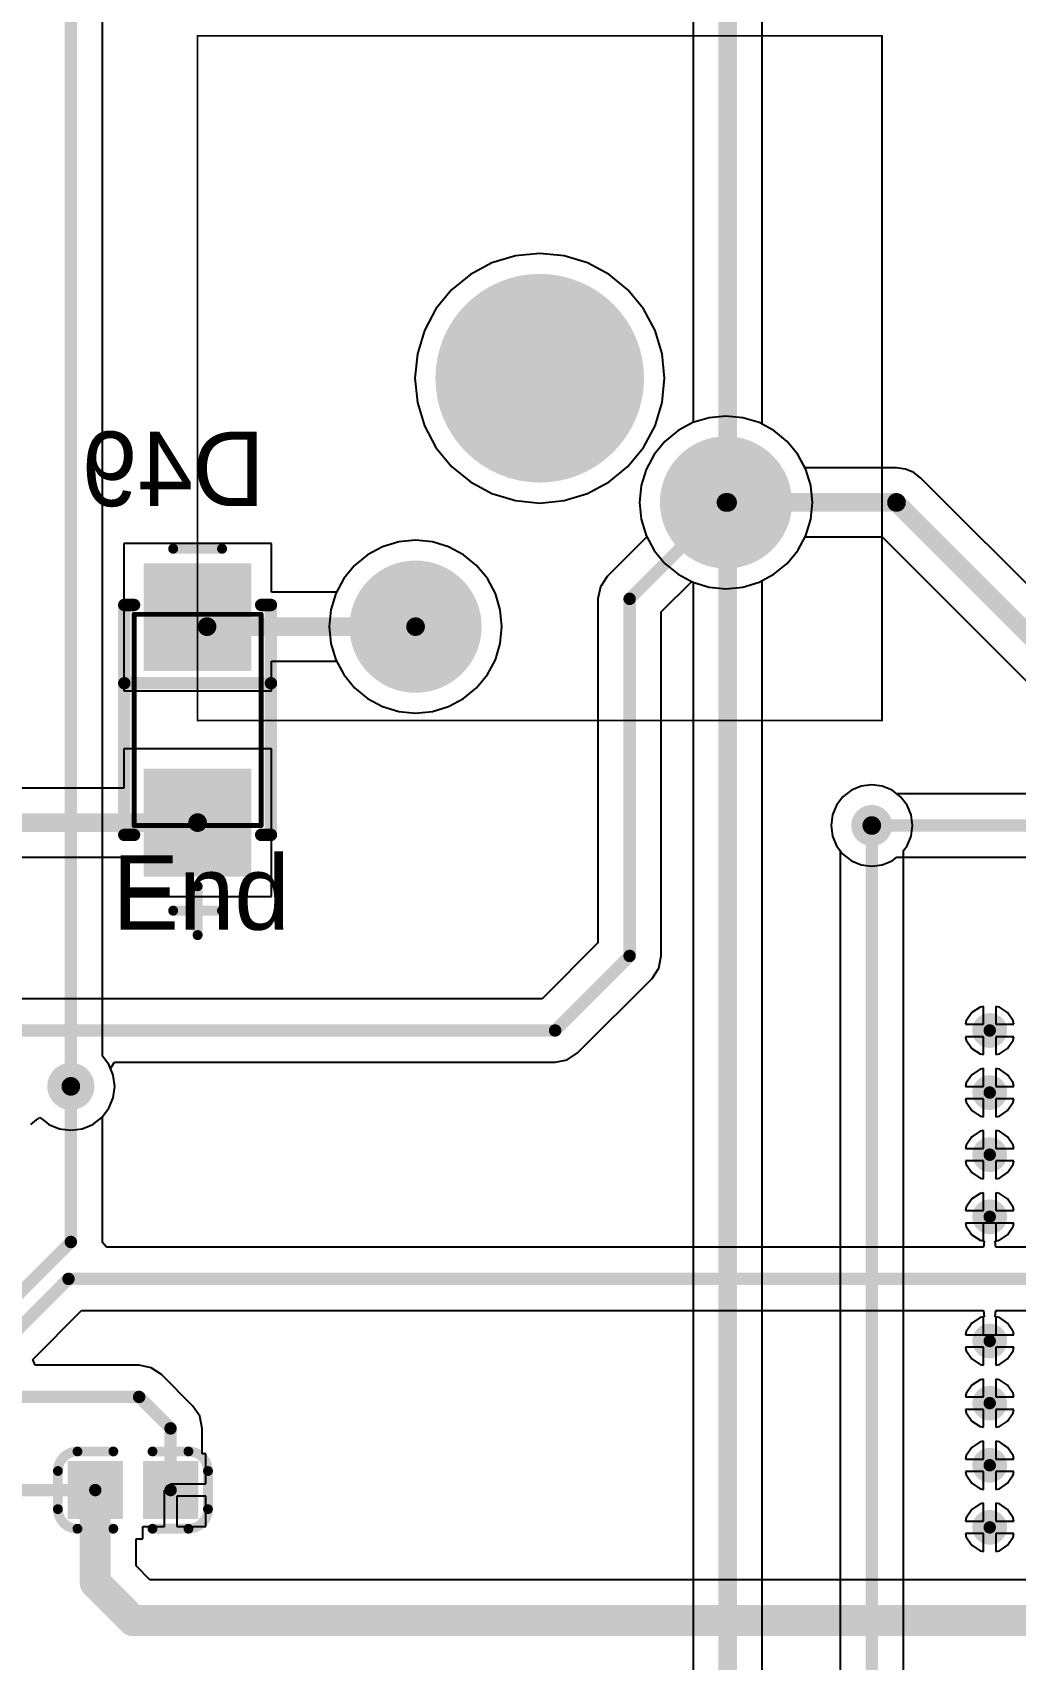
# Model space of a CAD drawing. Header units: millimetres. Extents: x 25 to 374, y 23 to 150.
# Drawn here: x 334.2 to 354.31, y 65.95 to 99.22 of the extents above; entities that cross this region are included whole.
import ezdxf

# ---------------------------------------------------------------- set-up
doc = ezdxf.new("R2010")
doc.units = ezdxf.units.MM
for name, color, linetype in [('BottomLayer', 5, 'Continuous'), ('BottomOverlay', 54, 'Continuous'), ('BottomPaste', 16, 'Continuous'), ('BottomSolder', 6, 'Continuous'), ('Mechanical1', 6, 'Continuous'), ('Mechanical13', 56, 'Continuous'), ('Mechanical15', 56, 'Continuous'), ('MultiLayer', 9, 'Continuous'), ('PadHoleLayer', 156, 'Continuous'), ('TopLayer', 1, 'Continuous'), ('TopOverlay', 2, 'Continuous'), ('TopSolder', 216, 'Continuous'), ('ViaHoleLayer', 16, 'Continuous')]:
    doc.layers.add(name, color=color, linetype=linetype)

# ---------------------------------------------------------------- blocks, each defined once
blk = doc.blocks.new('0603_C_B_25')
at = {"layer": 'BottomLayer'}
for points in [[(-1.235, -0.49), (-0.305, -0.49), (-1.235, 0.49), (-0.305, 0.49)], [(0.305, -0.49), (1.235, -0.49), (0.305, 0.49), (1.235, 0.49)]]:
    blk.add_solid(points, dxfattribs=at)
at = {"layer": 'BottomOverlay', "const_width": 0.2}
for points in [[(-1.535, 0.39, -0.414213), (-1.135, 0.79)], [(1.135, 0.79, -0.414213), (1.535, 0.39)], [(-1.135, -0.79, -0.414213), (-1.535, -0.39)], [(1.535, -0.39, -0.414213), (1.135, -0.79)]]:
    blk.add_lwpolyline(points, format="xyb", dxfattribs=at)
for points in [[(-0.4, 0.79), (-1.135, 0.79)], [(1.135, 0.79), (0.4, 0.79)], [(-1.535, 0.39), (-1.535, -0.39)], [(1.535, 0.39), (1.535, -0.39)], [(-0.4, -0.79), (-1.135, -0.79)], [(1.135, -0.79), (0.4, -0.79)]]:
    blk.add_lwpolyline(points, dxfattribs=at)
at = {"layer": 'BottomOverlay', "const_width": 0.1}
for points in [[(-1.185, 0.79, 1), (-1.085, 0.79, 1)], [(-1.185, 0.79, 1), (-1.085, 0.79, 1)], [(-0.45, 0.79, 1), (-0.35, 0.79, 1)], [(0.35, 0.79, 1), (0.45, 0.79, 1)], [(1.085, 0.79, 1), (1.185, 0.79, 1)], [(1.085, 0.79, 1), (1.185, 0.79, 1)], [(-1.585, 0.39, 1), (-1.485, 0.39, 1)], [(-1.585, 0.39, 1), (-1.485, 0.39, 1)], [(1.485, 0.39, 1), (1.585, 0.39, 1)], [(1.485, 0.39, 1), (1.585, 0.39, 1)], [(-1.585, -0.39, 1), (-1.485, -0.39, 1)], [(-1.585, -0.39, 1), (-1.485, -0.39, 1)], [(1.485, -0.39, 1), (1.585, -0.39, 1)], [(1.485, -0.39, 1), (1.585, -0.39, 1)], [(-1.185, -0.79, 1), (-1.085, -0.79, 1)], [(-1.185, -0.79, 1), (-1.085, -0.79, 1)], [(-0.45, -0.79, 1), (-0.35, -0.79, 1)], [(0.35, -0.79, 1), (0.45, -0.79, 1)], [(1.085, -0.79, 1), (1.185, -0.79, 1)], [(1.085, -0.79, 1), (1.185, -0.79, 1)]]:
    blk.add_lwpolyline(points, format="xyb", close=True, dxfattribs=at)
at = {"layer": 'BottomPaste'}
for points in [[(-1.235, -0.49), (-0.305, -0.49), (-1.235, 0.49), (-0.305, 0.49)], [(0.305, -0.49), (1.235, -0.49), (0.305, 0.49), (1.235, 0.49)]]:
    blk.add_solid(points, dxfattribs=at)
at = {"layer": 'BottomSolder'}
for points in [[(-1.337, -0.592), (-0.203, -0.592), (-1.337, 0.592), (-0.203, 0.592)], [(0.203, -0.592), (1.337, -0.592), (0.203, 0.592), (1.337, 0.592)]]:
    blk.add_solid(points, dxfattribs=at)
blk = doc.blocks.new('SMA_DO_214AC__S1_B_77')
at = {"layer": 'BottomLayer'}
for points in [[(-1.1, -1), (-1.1, 1), (-3.1, -1), (-3.1, 1)], [(3.1, -1), (3.1, 1), (1.1, -1), (1.1, 1)]]:
    blk.add_solid(points, dxfattribs=at)
at = {"layer": 'BottomOverlay', "const_width": 0.254}
for points in [[(-2.35, 1.3), (-2.35, 1.5)], [(2.35, 1.5), (-2.35, 1.5)], [(-0.75, -1.5), (-0.75, 1.5)], [(2.35, 1.3), (2.35, 1.5)], [(-2.35, -1.5), (-2.35, -1.3)], [(2.35, -1.5), (2.35, -1.3)], [(2.35, -1.5), (-2.35, -1.5)]]:
    blk.add_lwpolyline(points, dxfattribs=at)
at = {"layer": 'BottomOverlay', "const_width": 0.127}
for points in [[(-2.414, 1.5, 1), (-2.287, 1.5, 1)], [(-2.414, 1.5, 1), (-2.287, 1.5, 1)], [(-2.414, 1.3, 1), (-2.287, 1.3, 1)], [(-0.814, 1.5, 1), (-0.687, 1.5, 1)], [(2.287, 1.5, 1), (2.414, 1.5, 1)], [(2.287, 1.5, 1), (2.414, 1.5, 1)], [(2.287, 1.3, 1), (2.414, 1.3, 1)], [(-2.414, -1.3, 1), (-2.287, -1.3, 1)], [(2.287, -1.3, 1), (2.414, -1.3, 1)], [(-2.414, -1.5, 1), (-2.287, -1.5, 1)], [(-2.414, -1.5, 1), (-2.287, -1.5, 1)], [(-0.814, -1.5, 1), (-0.687, -1.5, 1)], [(2.287, -1.5, 1), (2.414, -1.5, 1)], [(2.287, -1.5, 1), (2.414, -1.5, 1)]]:
    blk.add_lwpolyline(points, format="xyb", close=True, dxfattribs=at)
at = {"layer": 'BottomPaste'}
for points in [[(-1.1, -1), (-1.1, 1), (-3.1, -1), (-3.1, 1)], [(3.1, -1), (3.1, 1), (1.1, -1), (1.1, 1)]]:
    blk.add_solid(points, dxfattribs=at)
at = {"layer": 'BottomSolder'}
for points in [[(-0.998, -1.102), (-0.998, 1.102), (-3.202, -1.102), (-3.202, 1.102)], [(3.202, -1.102), (3.202, 1.102), (0.998, -1.102), (0.998, 1.102)]]:
    blk.add_solid(points, dxfattribs=at)
at = {"layer": 'Mechanical13', "const_width": 0.1}
for points in [[(2.16, 1.3), (-2.16, 1.3)], [(-2.16, -1.3), (-2.16, 1.3)], [(2.16, -1.3), (2.16, 1.3)], [(2.16, -1.3), (-2.16, -1.3)]]:
    blk.add_lwpolyline(points, dxfattribs=at)
at = {"layer": 'Mechanical13', "const_width": 0.05}
for points in [[(-2.185, 1.3, 1), (-2.135, 1.3, 1)], [(-2.185, 1.3, 1), (-2.135, 1.3, 1)], [(2.135, 1.3, 1), (2.185, 1.3, 1)], [(2.135, 1.3, 1), (2.185, 1.3, 1)], [(-2.185, -1.3, 1), (-2.135, -1.3, 1)], [(-2.185, -1.3, 1), (-2.135, -1.3, 1)], [(2.135, -1.3, 1), (2.185, -1.3, 1)], [(2.135, -1.3, 1), (2.185, -1.3, 1)]]:
    blk.add_lwpolyline(points, format="xyb", close=True, dxfattribs=at)
at = {"layer": 'Mechanical15', "const_width": 0.203}
for points in [[(-3.5, -0.5), (-3.5, 0.5)], [(3.9, -0.5), (3.9, 0.5)], [(4.4, 0), (3.4, 0)]]:
    blk.add_lwpolyline(points, dxfattribs=at)
at = {"layer": 'Mechanical15', "const_width": 0.102}
for points in [[(-3.551, 0.5, 1), (-3.449, 0.5, 1)], [(3.849, 0.5, 1), (3.951, 0.5, 1)], [(3.349, 0, 1), (3.451, 0, 1)], [(4.349, 0, 1), (4.451, 0, 1)], [(-3.551, -0.5, 1), (-3.449, -0.5, 1)], [(3.849, -0.5, 1), (3.951, -0.5, 1)]]:
    blk.add_lwpolyline(points, format="xyb", close=True, dxfattribs=at)
blk = doc.blocks.new('MX_SW_3_169')
at = {"layer": 'BottomLayer'}
for points, const_width in [([(-1.016, 0, 1), (1.016, 0, 1)], 2.032), ([(3.185, -2.54, 1), (4.435, -2.54, 1)], 1.25), ([(-3.165, -5.08, 1), (-1.915, -5.08, 1)], 1.25)]:
    blk.add_lwpolyline(points, format="xyb", close=True, dxfattribs=dict(at, const_width=const_width))
at = {"layer": 'BottomSolder'}
for points, const_width in [([(-1.067, 0, 1), (1.067, 0, 1)], 2.134), ([(3.134, -2.54, 1), (4.486, -2.54, 1)], 1.352), ([(-3.216, -5.08, 1), (-1.864, -5.08, 1)], 1.352)]:
    blk.add_lwpolyline(points, format="xyb", close=True, dxfattribs=dict(at, const_width=const_width))
at = {"layer": 'Mechanical1', "const_width": 0.0381}
for points in [[(-7, -7), (-7, 7)], [(-7, 7), (7, 7)], [(7, -7), (7, 7)], [(-7, -7), (7, -7)]]:
    blk.add_lwpolyline(points, dxfattribs=at)
at = {"layer": 'Mechanical1', "const_width": 0.0191}
for points in [[(-7.01, 7, 1), (-6.99, 7, 1)], [(-7.01, 7, 1), (-6.99, 7, 1)], [(6.99, 7, 1), (7.01, 7, 1)], [(6.99, 7, 1), (7.01, 7, 1)], [(-7.01, -7, 1), (-6.99, -7, 1)], [(-7.01, -7, 1), (-6.99, -7, 1)], [(6.99, -7, 1), (7.01, -7, 1)], [(6.99, -7, 1), (7.01, -7, 1)]]:
    blk.add_lwpolyline(points, format="xyb", close=True, dxfattribs=at)
at = {"layer": 'MultiLayer'}
for points, const_width in [([(-1.016, 0, 1), (1.016, 0, 1)], 2.032), ([(3.185, -2.54, 1), (4.435, -2.54, 1)], 1.25), ([(-3.165, -5.08, 1), (-1.915, -5.08, 1)], 1.25)]:
    blk.add_lwpolyline(points, format="xyb", close=True, dxfattribs=dict(at, const_width=const_width))
at = {"layer": 'PadHoleLayer'}
for points, const_width in [([(-1.016, 0, 1), (1.016, 0, 1)], 2.032), ([(3.435, -2.54, 1), (4.185, -2.54, 1)], 0.75), ([(-2.915, -5.08, 1), (-2.165, -5.08, 1)], 0.75)]:
    blk.add_lwpolyline(points, format="xyb", close=True, dxfattribs=dict(at, const_width=const_width))
at = {"layer": 'TopLayer'}
for points, const_width in [([(-1.016, 0, 1), (1.016, 0, 1)], 2.032), ([(3.185, -2.54, 1), (4.435, -2.54, 1)], 1.25), ([(-3.165, -5.08, 1), (-1.915, -5.08, 1)], 1.25)]:
    blk.add_lwpolyline(points, format="xyb", close=True, dxfattribs=dict(at, const_width=const_width))
at = {"layer": 'TopSolder'}
for points, const_width in [([(-1.067, 0, 1), (1.067, 0, 1)], 2.134), ([(3.134, -2.54, 1), (4.486, -2.54, 1)], 1.352), ([(-3.216, -5.08, 1), (-1.864, -5.08, 1)], 1.352)]:
    blk.add_lwpolyline(points, format="xyb", close=True, dxfattribs=dict(at, const_width=const_width))

msp = doc.modelspace()

# ---------------------------------------------------------------- linework, layer by layer
at = {"layer": 'BottomLayer'}
for p, q in [((343.602, 94.509), (343.161, 94.273)), ((344.081, 94.654), (343.602, 94.509)), ((344.579, 94.703), (344.081, 94.654)), ((345.077, 94.654), (344.579, 94.703)), ((345.556, 94.509), (345.077, 94.654)), ((345.997, 94.273), (345.556, 94.509)), ((343.161, 94.273), (342.774, 93.956)), ((346.384, 93.956), (345.997, 94.273)), ((342.774, 93.956), (342.457, 93.569)), ((346.701, 93.569), (346.384, 93.956)), ((342.457, 93.569), (342.221, 93.128)), ((346.937, 93.128), (346.701, 93.569)), ((342.221, 93.128), (342.076, 92.649)), ((347.082, 92.649), (346.937, 93.128)), ((342.076, 92.649), (342.027, 92.151)), ((347.131, 92.151), (347.082, 92.649)), ((342.027, 92.151), (342.076, 91.653)), ((347.082, 91.653), (347.131, 92.151)), ((342.076, 91.653), (342.221, 91.174)), ((346.937, 91.174), (347.082, 91.653)), ((342.221, 91.174), (342.457, 90.733)), ((346.701, 90.733), (346.937, 91.174)), ((347.713, 91.243), (347.408, 91.08)), ((348.044, 91.344), (347.713, 91.243)), ((348.389, 91.378), (348.044, 91.344)), ((348.734, 91.344), (348.389, 91.378)), ((349.065, 91.243), (348.734, 91.344)), ((349.37, 91.08), (349.065, 91.243)), ((347.14, 90.86), (346.92, 90.593)), ((347.408, 91.08), (347.14, 90.86)), ((349.638, 90.86), (349.37, 91.08)), ((349.858, 90.593), (349.638, 90.86)), ((342.457, 90.733), (342.774, 90.346)), ((346.384, 90.346), (346.701, 90.733)), ((346.92, 90.593), (346.757, 90.287)), ((350.021, 90.287), (349.858, 90.593)), ((342.774, 90.346), (343.161, 90.029)), ((345.997, 90.029), (346.384, 90.346)), ((346.757, 90.287), (346.656, 89.956)), ((350.122, 89.956), (350.021, 90.287)), ((343.161, 90.029), (343.602, 89.793)), ((345.556, 89.793), (345.997, 90.029)), ((346.656, 89.956), (346.622, 89.611)), ((350.155, 89.611), (350.122, 89.956)), ((343.602, 89.793), (344.081, 89.648)), ((344.081, 89.648), (344.579, 89.599)), ((344.579, 89.599), (345.077, 89.648)), ((345.077, 89.648), (345.556, 89.793)), ((346.622, 89.611), (346.656, 89.267)), ((350.122, 89.267), (350.155, 89.611)), ((346.656, 89.267), (346.757, 88.935)), ((350.021, 88.935), (350.122, 89.267)), ((342.039, 88.838), (341.694, 88.804)), ((342.384, 88.804), (342.039, 88.838)), ((346.771, 88.909), (345.96, 88.098)), ((346.757, 88.935), (346.771, 88.909)), ((349.858, 88.63), (350.021, 88.935)), ((339.089, 88.772), (336.073, 88.772)), ((336.073, 88.772), (336.073, 85.756)), ((339.089, 87.776), (339.089, 88.772)), ((341.058, 88.54), (340.79, 88.32)), ((341.363, 88.703), (341.058, 88.54)), ((341.694, 88.804), (341.363, 88.703)), ((342.715, 88.703), (342.384, 88.804)), ((343.02, 88.54), (342.715, 88.703)), ((343.288, 88.32), (343.02, 88.54)), ((349.638, 88.362), (349.858, 88.63)), ((340.79, 88.32), (340.57, 88.053)), ((343.508, 88.053), (343.288, 88.32)), ((349.37, 88.142), (349.638, 88.362)), ((340.57, 88.053), (340.422, 87.776)), ((343.671, 87.747), (343.508, 88.053)), ((345.82, 87.888), (345.77, 87.64)), ((345.96, 88.098), (345.82, 87.888)), ((347.065, 87.372), (347.687, 87.993)), ((347.687, 87.993), (347.713, 87.979)), ((347.713, 87.979), (348.044, 87.879)), ((348.044, 87.879), (348.389, 87.845)), ((348.389, 87.845), (348.734, 87.879)), ((348.734, 87.879), (349.065, 87.979)), ((349.065, 87.979), (349.37, 88.142)), ((340.422, 87.776), (339.089, 87.776)), ((343.772, 87.416), (343.671, 87.747)), ((345.77, 87.64), (345.77, 80.606)), ((343.805, 87.071), (343.772, 87.416)), ((347.065, 80.338), (347.065, 87.372)), ((343.772, 86.727), (343.805, 87.071)), ((343.671, 86.395), (343.772, 86.727)), ((339.089, 85.756), (339.089, 86.367)), ((339.089, 86.367), (340.422, 86.367)), ((340.422, 86.367), (340.57, 86.09)), ((343.508, 86.09), (343.671, 86.395)), ((340.57, 86.09), (340.79, 85.822)), ((343.288, 85.822), (343.508, 86.09)), ((336.073, 85.756), (339.089, 85.756)), ((340.79, 85.822), (341.058, 85.602)), ((341.058, 85.602), (341.363, 85.439)), ((342.715, 85.439), (343.02, 85.602)), ((343.02, 85.602), (343.288, 85.822)), ((341.363, 85.439), (341.694, 85.339)), ((341.694, 85.339), (342.039, 85.305)), ((342.039, 85.305), (342.384, 85.339)), ((342.384, 85.339), (342.715, 85.439)), ((339.089, 84.572), (336.073, 84.572)), ((336.073, 84.572), (336.073, 83.768)), ((339.089, 81.556), (339.089, 84.572)), ((351.371, 83.837), (351.155, 83.809)), ((351.586, 83.809), (351.371, 83.837)), ((336.073, 83.768), (320.044, 83.768)), ((350.782, 83.593), (350.65, 83.421)), ((350.955, 83.726), (350.782, 83.593)), ((351.155, 83.809), (350.955, 83.726)), ((351.787, 83.726), (351.586, 83.809)), ((351.883, 83.652), (351.787, 83.726)), ((355.128, 83.652), (351.883, 83.652)), ((350.567, 83.22), (350.538, 83.005)), ((350.65, 83.421), (350.567, 83.22)), ((350.538, 83.005), (350.567, 82.789)), ((350.567, 82.789), (350.65, 82.588)), ((350.65, 82.588), (350.782, 82.416)), ((320.044, 82.359), (336.073, 82.359)), ((336.073, 82.359), (336.073, 81.556)), ((350.782, 82.416), (350.955, 82.284)), ((350.955, 82.284), (351.155, 82.2)), ((351.155, 82.2), (351.371, 82.172)), ((351.371, 82.172), (351.586, 82.2)), ((351.586, 82.2), (351.787, 82.284)), ((351.787, 82.284), (351.883, 82.357)), ((351.883, 82.357), (355.128, 82.357)), ((336.073, 81.556), (339.089, 81.556)), ((345.77, 80.606), (344.626, 79.461)), ((347.016, 80.09), (347.065, 80.338)), ((345.352, 78.356), (346.876, 79.88)), ((346.876, 79.88), (347.016, 80.09)), ((344.626, 79.461), (332.949, 79.461)), ((353.418, 79.18), (353.305, 79.012)), ((353.586, 79.292), (353.418, 79.18)), ((353.657, 79.306), (353.586, 79.292)), ((353.657, 78.941), (353.657, 79.306)), ((353.982, 79.292), (353.911, 79.306)), ((353.911, 79.306), (353.911, 78.941)), ((354.15, 79.18), (353.982, 79.292)), ((354.262, 79.012), (354.15, 79.18)), ((353.305, 79.012), (353.291, 78.941)), ((353.291, 78.941), (353.657, 78.941)), ((353.911, 78.941), (354.277, 78.941)), ((354.277, 78.941), (354.262, 79.012)), ((353.657, 78.687), (353.291, 78.687)), ((353.291, 78.687), (353.305, 78.615)), ((353.305, 78.615), (353.418, 78.447)), ((353.657, 78.321), (353.657, 78.687)), ((354.277, 78.687), (353.911, 78.687)), ((353.911, 78.687), (353.911, 78.321)), ((354.15, 78.447), (354.262, 78.615)), ((354.262, 78.615), (354.277, 78.687)), ((344.894, 78.166), (345.142, 78.216)), ((345.142, 78.216), (345.352, 78.356)), ((353.418, 78.447), (353.586, 78.335)), ((353.586, 78.335), (353.657, 78.321)), ((353.911, 78.321), (353.982, 78.335)), ((353.982, 78.335), (354.15, 78.447)), ((335.797, 78.039), (335.882, 78.166)), ((335.854, 77.903), (335.797, 78.039)), ((335.885, 77.671), (335.854, 77.903)), ((335.882, 78.166), (344.894, 78.166)), ((353.418, 77.91), (353.305, 77.742)), ((353.586, 78.022), (353.418, 77.91)), ((353.657, 78.036), (353.586, 78.022)), ((353.657, 77.671), (353.657, 78.036)), ((353.982, 78.022), (353.911, 78.036)), ((353.911, 78.036), (353.911, 77.671)), ((354.15, 77.91), (353.982, 78.022)), ((354.262, 77.742), (354.15, 77.91)), ((335.854, 77.439), (335.885, 77.671)), ((353.305, 77.742), (353.291, 77.671)), ((353.291, 77.671), (353.657, 77.671)), ((353.911, 77.671), (354.277, 77.671)), ((354.277, 77.671), (354.262, 77.742)), ((335.635, 77.054), (335.764, 77.222)), ((335.764, 77.222), (335.854, 77.439)), ((353.657, 77.417), (353.291, 77.417)), ((353.291, 77.417), (353.305, 77.345)), ((353.305, 77.345), (353.418, 77.177)), ((353.657, 77.051), (353.657, 77.417)), ((354.277, 77.417), (353.911, 77.417)), ((353.911, 77.417), (353.911, 77.051)), ((354.15, 77.177), (354.262, 77.345)), ((354.262, 77.345), (354.277, 77.417)), ((335.635, 74.489), (335.635, 77.054)), ((353.418, 77.177), (353.586, 77.065)), ((353.586, 77.065), (353.657, 77.051)), ((353.911, 77.051), (353.982, 77.065)), ((353.982, 77.065), (354.15, 77.177)), ((353.418, 76.64), (353.305, 76.472)), ((353.586, 76.752), (353.418, 76.64)), ((353.657, 76.766), (353.586, 76.752)), ((353.657, 76.401), (353.657, 76.766)), ((353.982, 76.752), (353.911, 76.766)), ((353.911, 76.766), (353.911, 76.401)), ((354.15, 76.64), (353.982, 76.752)), ((354.262, 76.472), (354.15, 76.64)), ((353.305, 76.472), (353.291, 76.401)), ((353.291, 76.401), (353.657, 76.401)), ((353.911, 76.401), (354.277, 76.401)), ((354.277, 76.401), (354.262, 76.472)), ((353.657, 76.147), (353.291, 76.147)), ((353.291, 76.147), (353.305, 76.075)), ((353.305, 76.075), (353.418, 75.907)), ((353.418, 75.907), (353.586, 75.795)), ((353.657, 75.781), (353.657, 76.147)), ((354.277, 76.147), (353.911, 76.147)), ((353.911, 76.147), (353.911, 75.781)), ((353.982, 75.795), (354.15, 75.907)), ((354.15, 75.907), (354.262, 76.075)), ((354.262, 76.075), (354.277, 76.147)), ((353.586, 75.795), (353.657, 75.781)), ((353.911, 75.781), (353.982, 75.795)), ((353.305, 75.202), (353.291, 75.131)), ((353.418, 75.37), (353.305, 75.202)), ((353.586, 75.482), (353.418, 75.37)), ((353.657, 75.496), (353.586, 75.482)), ((353.657, 75.131), (353.657, 75.496)), ((353.982, 75.482), (353.911, 75.496)), ((353.911, 75.496), (353.911, 75.131)), ((354.15, 75.37), (353.982, 75.482)), ((354.262, 75.202), (354.15, 75.37)), ((354.277, 75.131), (354.262, 75.202)), ((353.291, 75.131), (353.657, 75.131)), ((354.277, 74.877), (353.291, 74.877)), ((353.291, 74.877), (353.305, 74.805)), ((353.911, 75.131), (354.277, 75.131)), ((354.262, 74.805), (354.277, 74.877)), ((353.305, 74.805), (353.418, 74.637)), ((353.418, 74.637), (353.586, 74.525)), ((353.586, 74.525), (353.671, 74.508)), ((353.896, 74.508), (353.982, 74.525)), ((353.982, 74.525), (354.15, 74.637)), ((354.15, 74.637), (354.262, 74.805)), ((335.633, 74.479), (335.635, 74.489)), ((335.714, 74.381), (335.633, 74.479)), ((353.659, 74.381), (335.714, 74.381)), ((353.671, 74.508), (353.659, 74.381)), ((353.909, 74.381), (353.896, 74.508)), ((354.929, 74.381), (353.909, 74.381)), ((334.207, 72.085), (335.208, 73.086)), ((335.208, 73.086), (353.659, 73.086)), ((353.586, 72.942), (353.418, 72.83)), ((353.671, 72.959), (353.586, 72.942)), ((353.659, 73.086), (353.671, 72.959)), ((353.896, 72.959), (353.909, 73.086)), ((353.982, 72.942), (353.896, 72.959)), ((353.909, 73.086), (354.929, 73.086)), ((354.15, 72.83), (353.982, 72.942)), ((353.305, 72.662), (353.291, 72.591)), ((353.291, 72.591), (354.277, 72.591)), ((353.418, 72.83), (353.305, 72.662)), ((354.262, 72.662), (354.15, 72.83)), ((354.277, 72.591), (354.262, 72.662)), ((353.657, 72.337), (353.291, 72.337)), ((353.291, 72.337), (353.305, 72.265)), ((353.305, 72.265), (353.418, 72.097)), ((353.657, 71.971), (353.657, 72.337)), ((354.277, 72.337), (353.911, 72.337)), ((353.911, 72.337), (353.911, 71.971)), ((354.15, 72.097), (354.262, 72.265)), ((354.262, 72.265), (354.277, 72.337)), ((334.256, 71.968), (334.207, 72.085)), ((336.385, 71.968), (334.256, 71.968)), ((336.633, 71.919), (336.385, 71.968)), ((336.843, 71.778), (336.633, 71.919)), ((353.418, 72.097), (353.586, 71.985)), ((353.586, 71.985), (353.657, 71.971)), ((353.911, 71.971), (353.982, 71.985)), ((353.982, 71.985), (354.15, 72.097)), ((337.486, 71.135), (336.843, 71.778)), ((353.418, 71.56), (353.305, 71.392)), ((353.586, 71.672), (353.418, 71.56)), ((353.657, 71.686), (353.586, 71.672)), ((353.657, 71.321), (353.657, 71.686)), ((353.982, 71.672), (353.911, 71.686)), ((353.911, 71.686), (353.911, 71.321)), ((354.15, 71.56), (353.982, 71.672)), ((354.262, 71.392), (354.15, 71.56)), ((353.305, 71.392), (353.291, 71.321)), ((353.291, 71.321), (353.657, 71.321)), ((353.911, 71.321), (354.277, 71.321)), ((354.277, 71.321), (354.262, 71.392)), ((337.626, 70.925), (337.486, 71.135)), ((337.675, 70.678), (337.626, 70.925)), ((353.657, 71.067), (353.291, 71.067)), ((353.291, 71.067), (353.305, 70.995)), ((353.305, 70.995), (353.418, 70.827)), ((353.657, 70.701), (353.657, 71.067)), ((354.277, 71.067), (353.911, 71.067)), ((353.911, 71.067), (353.911, 70.701)), ((354.15, 70.827), (354.262, 70.995)), ((354.262, 70.995), (354.277, 71.067)), ((337.675, 70.16), (337.675, 70.678)), ((353.418, 70.827), (353.586, 70.715)), ((353.586, 70.715), (353.657, 70.701)), ((353.911, 70.701), (353.982, 70.715)), ((353.982, 70.715), (354.15, 70.827)), ((353.418, 70.29), (353.305, 70.122)), ((353.586, 70.402), (353.418, 70.29)), ((353.657, 70.416), (353.586, 70.402)), ((353.657, 70.051), (353.657, 70.416)), ((353.982, 70.402), (353.911, 70.416)), ((353.911, 70.416), (353.911, 70.051)), ((354.15, 70.29), (353.982, 70.402)), ((354.262, 70.122), (354.15, 70.29)), ((337.747, 70.16), (337.675, 70.16)), ((337.747, 69.543), (337.747, 70.16)), ((353.305, 70.122), (353.291, 70.051)), ((353.291, 70.051), (353.657, 70.051)), ((353.911, 70.051), (354.277, 70.051)), ((354.277, 70.051), (354.262, 70.122)), ((337.028, 69.416), (337.028, 69.543)), ((337.028, 69.543), (337.747, 69.543)), ((353.657, 69.797), (353.291, 69.797)), ((353.291, 69.797), (353.305, 69.725)), ((353.305, 69.725), (353.418, 69.557)), ((353.418, 69.557), (353.586, 69.445)), ((353.657, 69.431), (353.657, 69.797)), ((354.277, 69.797), (353.911, 69.797)), ((353.911, 69.797), (353.911, 69.431)), ((353.982, 69.445), (354.15, 69.557)), ((354.15, 69.557), (354.262, 69.725)), ((354.262, 69.725), (354.277, 69.797)), ((336.901, 68.672), (336.901, 69.416)), ((336.901, 69.416), (337.028, 69.416)), ((337.747, 69.289), (337.155, 69.289)), ((337.155, 69.289), (337.155, 68.672)), ((337.747, 68.672), (337.747, 69.289)), ((353.586, 69.445), (353.657, 69.431)), ((353.911, 69.431), (353.982, 69.445)), ((353.418, 69.02), (353.305, 68.852)), ((353.586, 69.132), (353.418, 69.02)), ((353.657, 69.146), (353.586, 69.132)), ((353.657, 68.781), (353.657, 69.146)), ((353.982, 69.132), (353.911, 69.146)), ((353.911, 69.146), (353.911, 68.781)), ((354.15, 69.02), (353.982, 69.132)), ((354.262, 68.852), (354.15, 69.02)), ((336.461, 68.418), (336.461, 68.672)), ((336.461, 68.672), (336.901, 68.672)), ((337.155, 68.672), (337.747, 68.672)), ((353.305, 68.852), (353.291, 68.781)), ((353.291, 68.781), (353.657, 68.781)), ((353.911, 68.781), (354.277, 68.781)), ((354.277, 68.781), (354.262, 68.852)), ((336.321, 67.864), (336.321, 68.418)), ((336.321, 68.418), (336.461, 68.418)), ((353.657, 68.527), (353.291, 68.527)), ((353.291, 68.527), (353.305, 68.455)), ((353.305, 68.455), (353.418, 68.287)), ((353.418, 68.287), (353.586, 68.175)), ((353.657, 68.161), (353.657, 68.527)), ((354.277, 68.527), (353.911, 68.527)), ((353.911, 68.527), (353.911, 68.161)), ((353.982, 68.175), (354.15, 68.287)), ((354.15, 68.287), (354.262, 68.455)), ((354.262, 68.455), (354.277, 68.527)), ((353.586, 68.175), (353.657, 68.161)), ((353.911, 68.161), (353.982, 68.175)), ((336.603, 67.581), (336.321, 67.864)), ((364.869, 67.581), (336.603, 67.581))]:
    msp.add_line(p, q, dxfattribs=at)
for points, const_width in [([(346.418, 87.64), (348.389, 89.611)], 0.254), ([(346.418, 80.338), (346.418, 87.64)], 0.254), ([(337.774, 87.071), (342.039, 87.071)], 0.381), ([(318.536, 83.064), (337.581, 83.064)], 0.381), ([(351.371, 83.005), (356.577, 83.005)], 0.254), ([(344.894, 78.814), (346.418, 80.338)], 0.254), ([(332.949, 78.814), (344.894, 78.814)], 0.254), ([(334.988, 74.489), (334.988, 77.671)], 0.254), ([(330.216, 69.717), (334.988, 74.489)], 0.254), ([(330.57, 69.364), (334.94, 73.734)], 0.254), ([(334.94, 73.734), (370.802, 73.734)], 0.254), ([(333.234, 71.321), (336.385, 71.321)], 0.254), ([(336.385, 71.321), (337.028, 70.678)], 0.254), ([(337.028, 69.416), (337.028, 70.678)], 0.254), ([(332.036, 69.416), (335.488, 69.416)], 0.254), ([(335.488, 67.519), (335.488, 69.416)], 0.635), ([(335.488, 67.519), (336.258, 66.749)], 0.635), ([(336.258, 66.749), (365.214, 66.749)], 0.635)]:
    msp.add_lwpolyline(points, dxfattribs=dict(at, const_width=const_width))
for points, const_width in [([(348.325, 89.611, 1), (348.452, 89.611, 1)], 0.127), ([(346.354, 87.64, 1), (346.481, 87.64, 1)], 0.127), ([(346.354, 87.64, 1), (346.481, 87.64, 1)], 0.127), ([(337.678, 87.071, 1), (337.869, 87.071, 1)], 0.191), ([(341.944, 87.071, 1), (342.134, 87.071, 1)], 0.191), ([(337.486, 83.064, 1), (337.676, 83.064, 1)], 0.191), ([(351.212, 83.005, 1), (351.53, 83.005, 1)], 0.318), ([(351.307, 83.005, 1), (351.434, 83.005, 1)], 0.127), ([(346.354, 80.338, 1), (346.481, 80.338, 1)], 0.127), ([(346.354, 80.338, 1), (346.481, 80.338, 1)], 0.127), ([(344.83, 78.814, 1), (344.957, 78.814, 1)], 0.127), ([(344.83, 78.814, 1), (344.957, 78.814, 1)], 0.127), ([(353.657, 78.814, 1), (353.911, 78.814, 1)], 0.254), ([(334.797, 77.671, 1), (335.178, 77.671, 1)], 0.381), ([(334.924, 77.671, 1), (335.051, 77.671, 1)], 0.127), ([(353.657, 77.544, 1), (353.911, 77.544, 1)], 0.254), ([(353.657, 76.274, 1), (353.911, 76.274, 1)], 0.254), ([(353.657, 75.004, 1), (353.911, 75.004, 1)], 0.254), ([(334.924, 74.489, 1), (335.051, 74.489, 1)], 0.127), ([(334.924, 74.489, 1), (335.051, 74.489, 1)], 0.127), ([(334.876, 73.734, 1), (335.003, 73.734, 1)], 0.127), ([(334.876, 73.734, 1), (335.003, 73.734, 1)], 0.127), ([(353.657, 72.464, 1), (353.911, 72.464, 1)], 0.254), ([(336.321, 71.321, 1), (336.448, 71.321, 1)], 0.127), ([(336.321, 71.321, 1), (336.448, 71.321, 1)], 0.127), ([(353.657, 71.194, 1), (353.911, 71.194, 1)], 0.254), ([(336.964, 70.678, 1), (337.091, 70.678, 1)], 0.127), ([(336.964, 70.678, 1), (337.091, 70.678, 1)], 0.127), ([(353.657, 69.924, 1), (353.911, 69.924, 1)], 0.254), ([(335.329, 69.416, 1), (335.647, 69.416, 1)], 0.318), ([(335.424, 69.416, 1), (335.551, 69.416, 1)], 0.127), ([(336.964, 69.416, 1), (337.091, 69.416, 1)], 0.127), ([(353.657, 68.654, 1), (353.911, 68.654, 1)], 0.254), ([(335.329, 67.519, 1), (335.647, 67.519, 1)], 0.318), ([(335.329, 67.519, 1), (335.647, 67.519, 1)], 0.318), ([(336.099, 66.749, 1), (336.417, 66.749, 1)], 0.318), ([(336.099, 66.749, 1), (336.417, 66.749, 1)], 0.318)]:
    msp.add_lwpolyline(points, format="xyb", close=True, dxfattribs=dict(at, const_width=const_width))
at = {"layer": 'BottomSolder'}
for points, const_width in [([(351.161, 83.005, 1), (351.58, 83.005, 1)], 0.419), ([(353.606, 78.814, 1), (353.962, 78.814, 1)], 0.356), ([(334.747, 77.671, 1), (335.229, 77.671, 1)], 0.483), ([(353.606, 77.544, 1), (353.962, 77.544, 1)], 0.356), ([(353.606, 76.274, 1), (353.962, 76.274, 1)], 0.356), ([(353.606, 75.004, 1), (353.962, 75.004, 1)], 0.356), ([(353.606, 72.464, 1), (353.962, 72.464, 1)], 0.356), ([(353.606, 71.194, 1), (353.962, 71.194, 1)], 0.356), ([(353.606, 69.924, 1), (353.962, 69.924, 1)], 0.356), ([(353.606, 68.654, 1), (353.962, 68.654, 1)], 0.356)]:
    msp.add_lwpolyline(points, format="xyb", close=True, dxfattribs=dict(at, const_width=const_width))
at = {"layer": 'Mechanical1', "const_width": 0.0127}
for points in [[(337.582, 99.155), (351.582, 99.155)], [(337.582, 85.156), (337.582, 99.155)], [(351.582, 85.156), (351.582, 99.155)], [(337.582, 85.156), (351.582, 85.156)]]:
    msp.add_lwpolyline(points, dxfattribs=at)
at = {"layer": 'Mechanical1', "const_width": 0.00635}
for points in [[(337.579, 99.155, 1), (337.585, 99.155, 1)], [(337.579, 99.155, 1), (337.585, 99.155, 1)], [(351.579, 99.155, 1), (351.585, 99.155, 1)], [(351.579, 99.155, 1), (351.585, 99.155, 1)], [(337.579, 85.156, 1), (337.585, 85.156, 1)], [(337.579, 85.156, 1), (337.585, 85.156, 1)], [(351.579, 85.156, 1), (351.585, 85.156, 1)], [(351.579, 85.156, 1), (351.585, 85.156, 1)]]:
    msp.add_lwpolyline(points, format="xyb", close=True, dxfattribs=at)
at = {"layer": 'MultiLayer'}
for points, const_width in [([(351.212, 83.005, 1), (351.53, 83.005, 1)], 0.318), ([(353.657, 78.814, 1), (353.911, 78.814, 1)], 0.254), ([(334.797, 77.671, 1), (335.178, 77.671, 1)], 0.381), ([(353.657, 77.544, 1), (353.911, 77.544, 1)], 0.254), ([(353.657, 76.274, 1), (353.911, 76.274, 1)], 0.254), ([(353.657, 75.004, 1), (353.911, 75.004, 1)], 0.254), ([(353.657, 72.464, 1), (353.911, 72.464, 1)], 0.254), ([(353.657, 71.194, 1), (353.911, 71.194, 1)], 0.254), ([(353.657, 69.924, 1), (353.911, 69.924, 1)], 0.254), ([(353.657, 68.654, 1), (353.911, 68.654, 1)], 0.254)]:
    msp.add_lwpolyline(points, format="xyb", close=True, dxfattribs=dict(at, const_width=const_width))
at = {"layer": 'TopLayer'}
for p, q in [((335.635, 78.287), (335.635, 114.72)), ((347.717, 107.029), (347.717, 91.245)), ((349.126, 91.21), (349.126, 107.061)), ((343.602, 94.509), (343.161, 94.273)), ((344.081, 94.654), (343.602, 94.509)), ((344.579, 94.703), (344.081, 94.654)), ((345.077, 94.654), (344.579, 94.703)), ((345.556, 94.509), (345.077, 94.654)), ((345.997, 94.273), (345.556, 94.509)), ((343.161, 94.273), (342.774, 93.956)), ((346.384, 93.956), (345.997, 94.273)), ((342.774, 93.956), (342.457, 93.569)), ((346.701, 93.569), (346.384, 93.956)), ((342.457, 93.569), (342.221, 93.128)), ((346.937, 93.128), (346.701, 93.569)), ((342.221, 93.128), (342.076, 92.649)), ((347.082, 92.649), (346.937, 93.128)), ((342.076, 92.649), (342.027, 92.151)), ((347.131, 92.151), (347.082, 92.649)), ((342.027, 92.151), (342.076, 91.653)), ((347.082, 91.653), (347.131, 92.151)), ((342.076, 91.653), (342.221, 91.174)), ((346.937, 91.174), (347.082, 91.653)), ((342.221, 91.174), (342.457, 90.733)), ((346.701, 90.733), (346.937, 91.174)), ((347.713, 91.243), (347.408, 91.08)), ((347.717, 91.245), (347.713, 91.243)), ((349.37, 91.08), (349.126, 91.21)), ((347.14, 90.86), (346.92, 90.593)), ((347.408, 91.08), (347.14, 90.86)), ((349.638, 90.86), (349.37, 91.08)), ((349.858, 90.593), (349.638, 90.86)), ((342.457, 90.733), (342.774, 90.346)), ((346.384, 90.346), (346.701, 90.733)), ((346.92, 90.593), (346.757, 90.287)), ((350.006, 90.316), (349.858, 90.593)), ((342.774, 90.346), (343.161, 90.029)), ((345.997, 90.029), (346.384, 90.346)), ((346.757, 90.287), (346.656, 89.956)), ((351.876, 90.316), (350.006, 90.316)), ((352.059, 90.292), (351.876, 90.316)), ((352.229, 90.221), (352.059, 90.292)), ((352.375, 90.109), (352.229, 90.221)), ((343.161, 90.029), (343.602, 89.793)), ((345.556, 89.793), (345.997, 90.029)), ((346.656, 89.956), (346.622, 89.611)), ((357.124, 85.36), (352.375, 90.109)), ((343.602, 89.793), (344.081, 89.648)), ((344.081, 89.648), (344.579, 89.599)), ((344.579, 89.599), (345.077, 89.648)), ((345.077, 89.648), (345.556, 89.793)), ((346.622, 89.611), (346.656, 89.267)), ((346.656, 89.267), (346.757, 88.935)), ((342.039, 88.838), (341.694, 88.804)), ((342.384, 88.804), (342.039, 88.838)), ((346.757, 88.935), (346.92, 88.63)), ((349.858, 88.63), (350.006, 88.907)), ((350.006, 88.907), (351.585, 88.907)), ((351.585, 88.907), (356.334, 84.157)), ((341.058, 88.54), (340.79, 88.32)), ((341.363, 88.703), (341.058, 88.54)), ((341.694, 88.804), (341.363, 88.703)), ((342.715, 88.703), (342.384, 88.804)), ((343.02, 88.54), (342.715, 88.703)), ((343.288, 88.32), (343.02, 88.54)), ((346.92, 88.63), (347.14, 88.362)), ((349.638, 88.362), (349.858, 88.63)), ((340.79, 88.32), (340.57, 88.053)), ((343.508, 88.053), (343.288, 88.32)), ((347.14, 88.362), (347.408, 88.142)), ((349.37, 88.142), (349.638, 88.362)), ((340.57, 88.053), (340.407, 87.747)), ((343.671, 87.747), (343.508, 88.053)), ((347.408, 88.142), (347.713, 87.979)), ((347.713, 87.979), (347.717, 87.978)), ((347.717, 87.978), (347.717, 53.156)), ((349.126, 88.012), (349.37, 88.142)), ((349.126, 53.126), (349.126, 88.012)), ((340.407, 87.747), (340.306, 87.416)), ((343.772, 87.416), (343.671, 87.747)), ((340.306, 87.416), (340.272, 87.071)), ((343.805, 87.071), (343.772, 87.416)), ((340.272, 87.071), (340.306, 86.727)), ((343.772, 86.727), (343.805, 87.071)), ((340.306, 86.727), (340.407, 86.395)), ((343.671, 86.395), (343.772, 86.727)), ((340.407, 86.395), (340.57, 86.09)), ((343.508, 86.09), (343.671, 86.395)), ((340.57, 86.09), (340.79, 85.822)), ((343.288, 85.822), (343.508, 86.09)), ((340.79, 85.822), (341.058, 85.602)), ((341.058, 85.602), (341.363, 85.439)), ((342.715, 85.439), (343.02, 85.602)), ((343.02, 85.602), (343.288, 85.822)), ((341.363, 85.439), (341.694, 85.339)), ((341.694, 85.339), (342.039, 85.305)), ((342.039, 85.305), (342.384, 85.339)), ((342.384, 85.339), (342.715, 85.439)), ((351.371, 83.837), (351.155, 83.809)), ((351.586, 83.809), (351.371, 83.837)), ((350.782, 83.593), (350.65, 83.421)), ((350.955, 83.726), (350.782, 83.593)), ((351.155, 83.809), (350.955, 83.726)), ((351.787, 83.726), (351.586, 83.809)), ((351.96, 83.593), (351.787, 83.726)), ((352.092, 83.421), (351.96, 83.593)), ((350.567, 83.22), (350.538, 83.005)), ((350.65, 83.421), (350.567, 83.22)), ((352.175, 83.22), (352.092, 83.421)), ((352.204, 83.005), (352.175, 83.22)), ((350.538, 83.005), (350.567, 82.789)), ((352.175, 82.789), (352.204, 83.005)), ((350.567, 82.789), (350.65, 82.588)), ((350.65, 82.588), (350.723, 82.492)), ((352.018, 82.492), (352.092, 82.588)), ((352.092, 82.588), (352.175, 82.789)), ((350.723, 82.492), (350.723, 49.11)), ((352.018, 48.842), (352.018, 82.492)), ((353.418, 79.18), (353.305, 79.012)), ((353.586, 79.292), (353.418, 79.18)), ((353.657, 79.306), (353.586, 79.292)), ((353.657, 78.941), (353.657, 79.306)), ((353.982, 79.292), (353.911, 79.306)), ((353.911, 79.306), (353.911, 78.941)), ((354.15, 79.18), (353.982, 79.292)), ((354.262, 79.012), (354.15, 79.18)), ((353.305, 79.012), (353.291, 78.941)), ((353.291, 78.941), (353.657, 78.941)), ((353.911, 78.941), (354.277, 78.941)), ((354.277, 78.941), (354.262, 79.012)), ((353.657, 78.687), (353.291, 78.687)), ((353.291, 78.687), (353.305, 78.615)), ((353.305, 78.615), (353.418, 78.447)), ((353.657, 78.321), (353.657, 78.687)), ((354.277, 78.687), (353.911, 78.687)), ((353.911, 78.687), (353.911, 78.321)), ((354.15, 78.447), (354.262, 78.615)), ((354.262, 78.615), (354.277, 78.687)), ((335.764, 78.119), (335.635, 78.287)), ((353.418, 78.447), (353.586, 78.335)), ((353.586, 78.335), (353.657, 78.321)), ((353.911, 78.321), (353.982, 78.335)), ((353.982, 78.335), (354.15, 78.447)), ((335.854, 77.903), (335.764, 78.119)), ((335.885, 77.671), (335.854, 77.903)), ((353.418, 77.91), (353.305, 77.742)), ((353.586, 78.022), (353.418, 77.91)), ((353.657, 78.036), (353.586, 78.022)), ((353.657, 77.671), (353.657, 78.036)), ((353.982, 78.022), (353.911, 78.036)), ((353.911, 78.036), (353.911, 77.671)), ((354.15, 77.91), (353.982, 78.022)), ((354.262, 77.742), (354.15, 77.91)), ((335.854, 77.439), (335.885, 77.671)), ((353.305, 77.742), (353.291, 77.671)), ((353.291, 77.671), (353.657, 77.671)), ((353.911, 77.671), (354.277, 77.671)), ((354.277, 77.671), (354.262, 77.742)), ((335.622, 77.037), (335.764, 77.222)), ((335.764, 77.222), (335.854, 77.439)), ((353.657, 77.417), (353.291, 77.417)), ((353.291, 77.417), (353.305, 77.345)), ((353.305, 77.345), (353.418, 77.177)), ((353.657, 77.051), (353.657, 77.417)), ((354.277, 77.417), (353.911, 77.417)), ((353.911, 77.417), (353.911, 77.051)), ((354.15, 77.177), (354.262, 77.345)), ((354.262, 77.345), (354.277, 77.417)), ((334.166, 76.894), (334.252, 76.96)), ((334.252, 76.96), (334.353, 77.036)), ((334.353, 77.036), (334.453, 76.96)), ((334.453, 76.96), (334.54, 76.894)), ((334.54, 76.894), (334.756, 76.805)), ((335.22, 76.805), (335.436, 76.894)), ((335.436, 76.894), (335.622, 77.037)), ((353.418, 77.177), (353.586, 77.065)), ((353.586, 77.065), (353.657, 77.051)), ((353.911, 77.051), (353.982, 77.065)), ((353.982, 77.065), (354.15, 77.177)), ((334.756, 76.805), (334.988, 76.774)), ((334.988, 76.774), (335.22, 76.805)), ((353.418, 76.64), (353.305, 76.472)), ((353.586, 76.752), (353.418, 76.64)), ((353.657, 76.766), (353.586, 76.752)), ((353.657, 76.401), (353.657, 76.766)), ((353.982, 76.752), (353.911, 76.766)), ((353.911, 76.766), (353.911, 76.401)), ((354.15, 76.64), (353.982, 76.752)), ((354.262, 76.472), (354.15, 76.64)), ((353.305, 76.472), (353.291, 76.401)), ((353.291, 76.401), (353.657, 76.401)), ((353.911, 76.401), (354.277, 76.401)), ((354.277, 76.401), (354.262, 76.472)), ((353.657, 76.147), (353.291, 76.147)), ((353.291, 76.147), (353.305, 76.075)), ((353.305, 76.075), (353.418, 75.907)), ((353.418, 75.907), (353.586, 75.795)), ((353.657, 75.781), (353.657, 76.147)), ((354.277, 76.147), (353.911, 76.147)), ((353.911, 76.147), (353.911, 75.781)), ((353.982, 75.795), (354.15, 75.907)), ((354.15, 75.907), (354.262, 76.075)), ((354.262, 76.075), (354.277, 76.147)), ((353.586, 75.795), (353.657, 75.781)), ((353.911, 75.781), (353.982, 75.795)), ((353.305, 75.202), (353.291, 75.131)), ((353.418, 75.37), (353.305, 75.202)), ((353.586, 75.482), (353.418, 75.37)), ((353.657, 75.496), (353.586, 75.482)), ((353.657, 75.131), (353.657, 75.496)), ((353.982, 75.482), (353.911, 75.496)), ((353.911, 75.496), (353.911, 75.131)), ((354.15, 75.37), (353.982, 75.482)), ((354.262, 75.202), (354.15, 75.37)), ((354.277, 75.131), (354.262, 75.202)), ((353.291, 75.131), (353.657, 75.131)), ((353.657, 74.877), (353.291, 74.877)), ((353.291, 74.877), (353.305, 74.805)), ((353.657, 74.511), (353.657, 74.877)), ((353.911, 75.131), (354.277, 75.131)), ((354.277, 74.877), (353.911, 74.877)), ((353.911, 74.877), (353.911, 74.511)), ((354.262, 74.805), (354.277, 74.877)), ((353.305, 74.805), (353.418, 74.637)), ((353.418, 74.637), (353.586, 74.525)), ((353.586, 74.525), (353.657, 74.511)), ((353.911, 74.511), (353.982, 74.525)), ((353.982, 74.525), (354.15, 74.637)), ((354.15, 74.637), (354.262, 74.805)), ((353.586, 72.942), (353.418, 72.83)), ((353.657, 72.956), (353.586, 72.942)), ((353.657, 72.591), (353.657, 72.956)), ((353.982, 72.942), (353.911, 72.956)), ((353.911, 72.956), (353.911, 72.591)), ((354.15, 72.83), (353.982, 72.942)), ((353.305, 72.662), (353.291, 72.591)), ((353.291, 72.591), (353.657, 72.591)), ((353.418, 72.83), (353.305, 72.662)), ((353.911, 72.591), (354.277, 72.591)), ((354.262, 72.662), (354.15, 72.83)), ((354.277, 72.591), (354.262, 72.662)), ((353.657, 72.337), (353.291, 72.337)), ((353.291, 72.337), (353.305, 72.265)), ((353.305, 72.265), (353.418, 72.097)), ((353.657, 71.971), (353.657, 72.337)), ((354.277, 72.337), (353.911, 72.337)), ((353.911, 72.337), (353.911, 71.971)), ((354.15, 72.097), (354.262, 72.265)), ((354.262, 72.265), (354.277, 72.337)), ((353.418, 72.097), (353.586, 71.985)), ((353.586, 71.985), (353.657, 71.971)), ((353.911, 71.971), (353.982, 71.985)), ((353.982, 71.985), (354.15, 72.097)), ((353.418, 71.56), (353.305, 71.392)), ((353.586, 71.672), (353.418, 71.56)), ((353.657, 71.686), (353.586, 71.672)), ((353.657, 71.321), (353.657, 71.686)), ((353.982, 71.672), (353.911, 71.686)), ((353.911, 71.686), (353.911, 71.321)), ((354.15, 71.56), (353.982, 71.672)), ((354.262, 71.392), (354.15, 71.56)), ((353.305, 71.392), (353.291, 71.321)), ((353.291, 71.321), (353.657, 71.321)), ((353.911, 71.321), (354.277, 71.321)), ((354.277, 71.321), (354.262, 71.392)), ((353.657, 71.067), (353.291, 71.067)), ((353.291, 71.067), (353.305, 70.995)), ((353.305, 70.995), (353.418, 70.827)), ((353.657, 70.701), (353.657, 71.067)), ((354.277, 71.067), (353.911, 71.067)), ((353.911, 71.067), (353.911, 70.701)), ((354.15, 70.827), (354.262, 70.995)), ((354.262, 70.995), (354.277, 71.067)), ((353.418, 70.827), (353.586, 70.715)), ((353.586, 70.715), (353.657, 70.701)), ((353.911, 70.701), (353.982, 70.715)), ((353.982, 70.715), (354.15, 70.827)), ((353.418, 70.29), (353.305, 70.122)), ((353.586, 70.402), (353.418, 70.29)), ((353.657, 70.416), (353.586, 70.402)), ((353.657, 70.051), (353.657, 70.416)), ((353.982, 70.402), (353.911, 70.416)), ((353.911, 70.416), (353.911, 70.051)), ((354.15, 70.29), (353.982, 70.402)), ((354.262, 70.122), (354.15, 70.29)), ((353.305, 70.122), (353.291, 70.051)), ((353.291, 70.051), (353.657, 70.051)), ((353.911, 70.051), (354.277, 70.051)), ((354.277, 70.051), (354.262, 70.122)), ((353.657, 69.797), (353.291, 69.797)), ((353.291, 69.797), (353.305, 69.725)), ((353.305, 69.725), (353.418, 69.557)), ((353.418, 69.557), (353.586, 69.445)), ((353.657, 69.431), (353.657, 69.797)), ((354.277, 69.797), (353.911, 69.797)), ((353.911, 69.797), (353.911, 69.431)), ((353.982, 69.445), (354.15, 69.557)), ((354.15, 69.557), (354.262, 69.725)), ((354.262, 69.725), (354.277, 69.797)), ((353.586, 69.445), (353.657, 69.431)), ((353.911, 69.431), (353.982, 69.445)), ((353.418, 69.02), (353.305, 68.852)), ((353.586, 69.132), (353.418, 69.02)), ((353.657, 69.146), (353.586, 69.132)), ((353.657, 68.781), (353.657, 69.146)), ((353.982, 69.132), (353.911, 69.146)), ((353.911, 69.146), (353.911, 68.781)), ((354.15, 69.02), (353.982, 69.132)), ((354.262, 68.852), (354.15, 69.02)), ((353.305, 68.852), (353.291, 68.781)), ((353.291, 68.781), (353.657, 68.781)), ((353.911, 68.781), (354.277, 68.781)), ((354.277, 68.781), (354.262, 68.852)), ((353.657, 68.527), (353.291, 68.527)), ((353.291, 68.527), (353.305, 68.455)), ((353.305, 68.455), (353.418, 68.287)), ((353.418, 68.287), (353.586, 68.175)), ((353.657, 68.161), (353.657, 68.527)), ((354.277, 68.527), (353.911, 68.527)), ((353.911, 68.527), (353.911, 68.161)), ((353.982, 68.175), (354.15, 68.287)), ((354.15, 68.287), (354.262, 68.455)), ((354.262, 68.455), (354.277, 68.527)), ((353.586, 68.175), (353.657, 68.161)), ((353.911, 68.161), (353.982, 68.175))]:
    msp.add_line(p, q, dxfattribs=at)
for points, const_width in [([(348.422, 89.611), (348.422, 137.211)], 0.381), ([(334.988, 77.671), (334.988, 120.47)], 0.254), ([(348.389, 89.611), (348.422, 89.611)], 0.381), ([(348.422, 89.611), (351.876, 89.611)], 0.381), ([(348.422, 32.464), (348.422, 89.611)], 0.381), ([(351.876, 89.611), (356.832, 84.656)], 0.381), ([(351.371, 48.842), (351.371, 83.005)], 0.254)]:
    msp.add_lwpolyline(points, dxfattribs=dict(at, const_width=const_width))
for points, const_width in [([(348.294, 89.611, 1), (348.484, 89.611, 1)], 0.191), ([(348.327, 89.611, 1), (348.517, 89.611, 1)], 0.191), ([(348.327, 89.611, 1), (348.517, 89.611, 1)], 0.191), ([(348.327, 89.611, 1), (348.517, 89.611, 1)], 0.191), ([(348.327, 89.611, 1), (348.517, 89.611, 1)], 0.191), ([(351.781, 89.611, 1), (351.972, 89.611, 1)], 0.191), ([(351.781, 89.611, 1), (351.972, 89.611, 1)], 0.191), ([(351.212, 83.005, 1), (351.53, 83.005, 1)], 0.318), ([(351.307, 83.005, 1), (351.434, 83.005, 1)], 0.127), ([(353.657, 78.814, 1), (353.911, 78.814, 1)], 0.254), ([(334.797, 77.671, 1), (335.178, 77.671, 1)], 0.381), ([(334.924, 77.671, 1), (335.051, 77.671, 1)], 0.127), ([(353.657, 77.544, 1), (353.911, 77.544, 1)], 0.254), ([(353.657, 76.274, 1), (353.911, 76.274, 1)], 0.254), ([(353.657, 75.004, 1), (353.911, 75.004, 1)], 0.254), ([(353.657, 72.464, 1), (353.911, 72.464, 1)], 0.254), ([(353.657, 71.194, 1), (353.911, 71.194, 1)], 0.254), ([(353.657, 69.924, 1), (353.911, 69.924, 1)], 0.254), ([(353.657, 68.654, 1), (353.911, 68.654, 1)], 0.254)]:
    msp.add_lwpolyline(points, format="xyb", close=True, dxfattribs=dict(at, const_width=const_width))
at = {"layer": 'TopSolder'}
for points, const_width in [([(351.161, 83.005, 1), (351.58, 83.005, 1)], 0.419), ([(353.606, 78.814, 1), (353.962, 78.814, 1)], 0.356), ([(334.747, 77.671, 1), (335.229, 77.671, 1)], 0.483), ([(353.606, 77.544, 1), (353.962, 77.544, 1)], 0.356), ([(353.606, 76.274, 1), (353.962, 76.274, 1)], 0.356), ([(353.606, 75.004, 1), (353.962, 75.004, 1)], 0.356), ([(353.606, 72.464, 1), (353.962, 72.464, 1)], 0.356), ([(353.606, 71.194, 1), (353.962, 71.194, 1)], 0.356), ([(353.606, 69.924, 1), (353.962, 69.924, 1)], 0.356), ([(353.606, 68.654, 1), (353.962, 68.654, 1)], 0.356)]:
    msp.add_lwpolyline(points, format="xyb", close=True, dxfattribs=dict(at, const_width=const_width))
at = {"layer": 'ViaHoleLayer'}
for points, const_width in [([(351.276, 83.005, 1), (351.466, 83.005, 1)], 0.191), ([(353.72, 78.814, 1), (353.847, 78.814, 1)], 0.127), ([(334.893, 77.671, 1), (335.083, 77.671, 1)], 0.191), ([(353.72, 77.544, 1), (353.847, 77.544, 1)], 0.127), ([(353.72, 76.274, 1), (353.847, 76.274, 1)], 0.127), ([(353.72, 75.004, 1), (353.847, 75.004, 1)], 0.127), ([(353.72, 72.464, 1), (353.847, 72.464, 1)], 0.127), ([(353.72, 71.194, 1), (353.847, 71.194, 1)], 0.127), ([(353.72, 69.924, 1), (353.847, 69.924, 1)], 0.127), ([(353.72, 68.654, 1), (353.847, 68.654, 1)], 0.127)]:
    msp.add_lwpolyline(points, format="xyb", close=True, dxfattribs=dict(at, const_width=const_width))

# ---------------------------------------------------------------- block references
msp.add_blockref('MX_SW_3_169', (344.579, 92.151))
for name, p, rotation in [('SMA_DO_214AC__S1_B_77', (337.581, 85.164), 270), ('0603_C_B_25', (336.258, 69.416), 180)]:
    msp.add_blockref(name, p, dxfattribs=dict(rotation=rotation))

# ---------------------------------------------------------------- texts
at = {"layer": 'BottomOverlay', "text_generation_flag": 2}
msp.add_text('D49', height=1.524, dxfattribs=at).set_placement((338.955, 89.535))
at = {"layer": 'TopOverlay'}
msp.add_text('End', height=1.524, dxfattribs=at).set_placement((335.839, 80.874))

doc.saveas('drawing.dxf')
